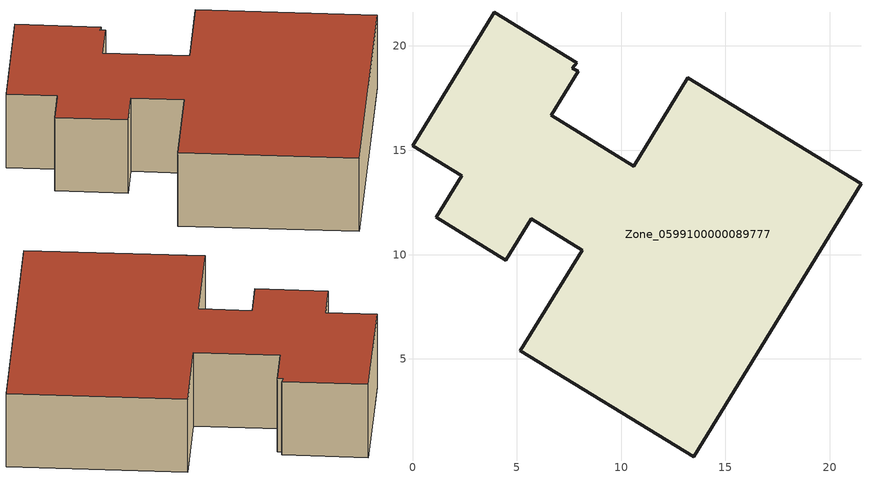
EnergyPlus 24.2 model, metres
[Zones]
Zone_0599100000089777
 floor ground (C_G): 6.64,16.67 10.6,14.24 13.2,18.47 21.5,13.4 13.48,0.32 5.17,5.38 8.14,10.22 5.7,11.72 4.48,9.73 1.13,11.79 2.35,13.77 0,15.21 3.92,21.61 7.87,19.19 7.66,18.94 7.94,18.79 z0
 wall outside (C_F): 3.92,21.61 0,15.21 2.35,13.77 1.13,11.79 4.48,9.73 5.7,11.72 8.14,10.22 5.17,5.38 13.48,0.32 21.5,13.4 13.2,18.47 10.6,14.24 6.64,16.67 7.94,18.79 7.66,18.94 7.87,19.19 3.92,21.61 z0:4.53
 roof outside (C_R): 13.48,0.32 21.5,13.4 13.2,18.47 10.6,14.24 6.64,16.67 7.94,18.79 7.66,18.94 7.87,19.19 3.92,21.61 0,15.21 2.35,13.77 1.13,11.79 4.48,9.73 5.7,11.72 8.14,10.22 5.17,5.38 z4.53
[BUILDING]
Pand.0599100000089777: North Axis=0; Terrain=City; Loads Convergence Tolerance Value=0.04; Temperature Convergence Tolerance Value=0.4; Solar Distribution=FullExterior; Maximum Number of Warmup Days=25; Minimum Number of Warmup Days=1
[Site:Location]
Rotterdam.The.Hague.AP_ZH_NLD Design_Conditions: Latitude=51.96; Longitude=4.45; Time Zone=1; Elevation=-4.5
[SITE:GROUNDTEMPERATURE:BUILDINGSURFACE]
18, 18, 18, 18, 18, 18, 18, 18, 18, 18, 18, 18
[MATERIAL] Thermal Absorptance=0.9; Solar Absorptance=0.7; Visible Absorptance=0.7
Name | Roughness | Thickness | Conductivity | Density | Specific Heat
G.D.1965-1974 | MediumSmooth | 0.15 | 0.882353 | 540 | 1210
F.D.1965-1974 | Rough | 0.3 | 0.697674 | 1920 | 840
R.D.1965-1974 | MediumRough | 0.2 | 0.232558 | 1500 | 1000
[CONSTRUCTION]
C_G: G.D.1965-1974
C_F: F.D.1965-1974
C_R: R.D.1965-1974
[ZONE]
Zone_0599100000089777: Type=1; Multiplier=1; Ceiling Height=Autocalculate; Volume=Autocalculate; Floor Area=autocalculate; Part of Total Floor Area=Yes
[ZONEINFILTRATION:DESIGNFLOWRATE]
Infil_Zone_0599100000089777: Zone or ZoneList or Space or SpaceList=Zone_0599100000089777; Schedule=AlwaysOn; Design Flow Rate Calculation Method=Flow/Area; Flow Rate per Floor Area=0.0042; Constant Term Coefficient=1; Temperature Term Coefficient=0; Velocity Term Coefficient=0; Velocity Squared Term Coefficient=0
[HVACTEMPLATE:ZONE:IDEALLOADSAIRSYSTEM]
Zone_0599100000089777: Maximum Heating Supply Air Temperature=50; Minimum Cooling Supply Air Temperature=13; Maximum Heating Supply Air Humidity Ratio=0.0156; Minimum Cooling Supply Air Humidity Ratio=0.0077; Heating Limit=NoLimit; Cooling Limit=NoLimit; Dehumidification Control Type=ConstantSensibleHeatRatio; Cooling Sensible Heat Ratio=0.7; Dehumidification Setpoint=60; Humidification Control Type=None; Humidification Setpoint=30; Outdoor Air Method=None; Outdoor Air Flow Rate per Person=0.00944; Outdoor Air Flow Rate per Zone Floor Area=0; Outdoor Air Flow Rate per Zone=0; Demand Controlled Ventilation Type=None; Outdoor Air Economizer Type=NoEconomizer; Heat Recovery Type=None; Sensible Heat Recovery Effectiveness=0.7; Latent Heat Recovery Effectiveness=0.65
[ZONECONTROL:THERMOSTAT]
ThermostatControl_Zone_0599100000089777: Zone or ZoneList=Zone_0599100000089777; Control Type Schedule=DualSetpointControlType; Control 1=Thermostat_Zone_0599100000089777; Temperature Difference Between Cutout And Setpoint=0
[THERMOSTATSETPOINT:DUALSETPOINT]
Thermostat_Zone_0599100000089777: Heating Setpoint Temperature Schedule=HeatingSetpoint_Zone_0599100000089777; Cooling Setpoint Temperature Schedule=CoolingSetpoint_Zone_0599100000089777
[SCHEDULE:COMPACT]
HeatingSetpoint_Zone_0599100000089777: Through: 12/31, For: AllDays, Until: 24:00, 21
CoolingSetpoint_Zone_0599100000089777: Through: 12/31, For: AllDays, Until: 24:00, 24
DualSetpointControlType: Through: 12/31, For: AllDays, Until: 24:00, 4
AlwaysOn: Through: 12/31, For: AllDays, Until: 24:00, 1
